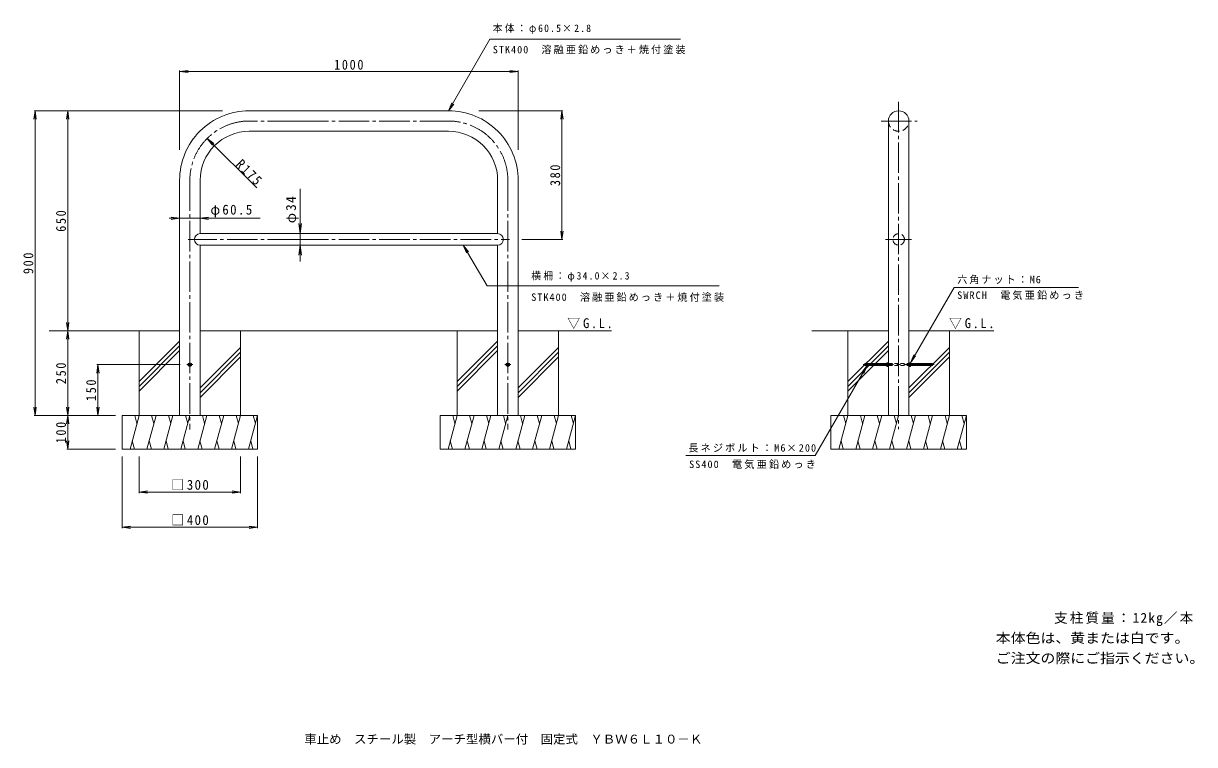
# Model space of a CAD drawing. Units: millimetres, scale not verified. Extents: x -1680 to 1780, y -1349 to 782.
import ezdxf
from ezdxf.enums import TextEntityAlignment as Align

# ---------------------------------------------------------------- set-up
doc = ezdxf.new("R2010")
doc.units = ezdxf.units.MM
doc.header["$LTSCALE"] = 10
for name, pattern in [('CHAIN2', [12, 9, -1, 1, -1]), ('DASHED1', [1.8, 1.2, -0.6]), ('DASHED2', [3, 2, -1])]:
    doc.linetypes.add(name, pattern=pattern)
for name, color, linetype, lineweight in [('C-0', 7, 'CHAIN2', 9), ('C-2', 3, 'Continuous', 9), ('C-4', 7, 'Continuous', 9), ('C-5', 7, 'Continuous', 9), ('C-6', 6, 'Continuous', 5), ('C-E', 6, 'Continuous', 5)]:
    doc.layers.add(name, color=color, linetype=linetype, lineweight=lineweight)
doc.layers.add('F-5', color=2, linetype='Continuous')
doc.layers.add('F-F', color=2, linetype='Continuous')
doc.styles.add('ＭＳ ゴシック', font='')
doc.styles.get('ＭＳ ゴシック').set_extended_font_data('MS Gothic')

msp = doc.modelspace()

# ---------------------------------------------------------------- linework, layer by layer
at = {"layer": 'C-0'}
for p, q in [((905.67, 549.73), (905.67, -417.54)), ((-868.73, 493.22), (-1013.48, 493.22)), ((-868.73, 493.22), (-423.98, 493.22)), ((853.78, 493.21), (960.81, 493.21)), ((-1188.48, 318.22), (-1188.48, -418.43)), ((-248.98, 318.22), (-248.98, -418.43)), ((-868.73, 143.47), (-1193.66, 143.47)), ((-868.73, 143.47), (-243.8, 143.47)), ((866.89, 143.46), (944.01, 143.46))]:
    msp.add_line(p, q, dxfattribs=at)
for centre, start, end in [((-1013.48, 318.22), 89.99976, 180), ((-423.98, 318.22), 0, 90.00024)]:
    msp.add_arc(centre, 175, start, end, dxfattribs=at)
at = {"layer": 'C-2'}
for p, q in [((-868.73, 523.47), (-1013.48, 523.47)), ((-868.73, 523.47), (-423.98, 523.47)), ((875.42, 493.21), (875.42, -103.92)), ((935.92, 493.21), (935.92, -103.92)), ((-868.73, 462.97), (-1013.48, 462.97)), ((-868.73, 462.97), (-423.98, 462.97)), ((-1158.23, 318.22), (-1158.23, 160.47)), ((-279.23, 318.22), (-279.23, 160.47)), ((-868.73, 160.47), (-1158.23, 160.47)), ((-868.73, 160.47), (-279.23, 160.47)), ((-868.73, 126.47), (-1158.23, 126.47)), ((-1158.23, 126.47), (-1158.23, -126.53)), ((-868.73, 126.47), (-279.23, 126.47)), ((-279.23, 126.47), (-279.23, -126.53)), ((-1158.23, -126.53), (-1158.23, -376.53)), ((-279.23, -126.53), (-279.23, -376.53)), ((875.42, -376.53), (875.42, -103.92)), ((935.92, -376.53), (935.92, -103.92)), ((-1188.46, -232.28), (-1193.46, -229.39)), ((-1188.46, -220.78), (-1183.46, -223.66)), ((-1188.46, -232.28), (-1183.46, -229.39)), ((-1183.46, -223.66), (-1183.46, -229.39)), ((-249, -220.78), (-254, -223.66)), ((-254, -223.66), (-254, -229.39)), ((-249, -232.28), (-254, -229.39)), ((-249, -232.28), (-244, -229.39)), ((805.67, -224.07), (806.21, -223.53)), ((870.42, -228.98), (805.67, -228.98)), ((805.67, -228.98), (806.21, -229.53)), ((870.42, -223.53), (806.21, -223.53)), ((806.21, -223.53), (806.21, -229.53)), ((870.42, -229.53), (806.21, -229.53)), ((870.42, -222.22), (870.42, -230.83)), ((870.91, -220.78), (875.42, -220.78)), ((870.91, -223.66), (875.42, -223.66)), ((870.91, -229.39), (875.42, -229.39)), ((870.91, -232.28), (875.42, -232.28)), ((940.43, -220.78), (935.92, -220.78)), ((940.43, -223.66), (935.92, -223.66)), ((940.43, -229.39), (935.92, -229.39)), ((940.43, -232.28), (935.92, -232.28)), ((940.92, -222.22), (940.92, -230.83)), ((940.92, -223.53), (1005.13, -223.53)), ((940.92, -228.98), (1005.67, -228.98)), ((940.92, -229.53), (1005.13, -229.53)), ((1005.67, -224.07), (1005.13, -223.53)), ((1005.13, -223.53), (1005.13, -229.53)), ((1005.67, -228.98), (1005.13, -229.53))]:
    msp.add_line(p, q, dxfattribs=at)
at = {"layer": 'C-2', "color": 7, "linetype": 'CHAIN2'}
for p, q in [((-1197.48, -226.53), (-1179.81, -226.53)), ((-239.98, -226.53), (-257.65, -226.53)), ((800.67, -226.53), (1010.67, -226.53))]:
    msp.add_line(p, q, dxfattribs=at)
at = {"layer": 'C-2', "linetype": 'DASHED1'}
for p, q in [((875.42, -223.53), (935.92, -223.53)), ((875.42, -229.53), (935.92, -229.53))]:
    msp.add_line(p, q, dxfattribs=at)
at = {"layer": 'C-2'}
for points in [[(-1218.73, 318.22), (-1218.73, -126.53), (-1218.73, -376.53)], [(-218.73, 318.22), (-218.73, -126.53), (-218.73, -376.53)], [(-1188.46, -220.78), (-1193.46, -223.66), (-1193.46, -229.39)], [(-249, -220.78), (-244, -223.66), (-244, -229.39)], [(870.42, -224.07), (805.67, -224.07), (805.67, -228.98)], [(940.92, -224.07), (1005.67, -224.07), (1005.67, -228.98)]]:
    msp.add_lwpolyline(points, dxfattribs=at)
at = {"layer": 'C-2', "linetype": 'DASHED2'}
msp.add_circle((905.67, 143.46), 17, dxfattribs=at)
at = {"layer": 'C-2'}
for centre, radius in [((-1188.46, -226.53), 5), ((-1188.46, -226.53), 3), ((-249, -226.53), 5), ((-249, -226.53), 3)]:
    msp.add_circle(centre, radius, dxfattribs=at)
for centre, radius, start, end in [((-1013.48, 318.22), 205.25, 89.99977, 180), ((-423.98, 318.22), 205.25, 0, 90.00023), ((905.67, 493.21), 30.25, 0, 180), ((-1013.48, 318.22), 144.75, 89.9998, 180), ((-423.98, 318.22), 144.75, 0, 90.0002), ((-1158.23, 143.47), 17, 90, 270), ((-279.23, 143.47), 17, 270, 90), ((872.79, -222.22), 2.37, 142.44278, 217.55722), ((879.02, -226.53), 8.6, 160.548, 199.452), ((872.79, -230.83), 2.37, 142.44278, 217.55722), ((938.55, -222.22), 2.37, 322.44278, 37.55722), ((932.32, -226.53), 8.6, 340.548, 19.452), ((938.55, -230.83), 2.37, 322.44278, 37.55722)]:
    msp.add_arc(centre, radius, start, end, dxfattribs=at)
at = {"layer": 'C-2', "linetype": 'DASHED2'}
msp.add_arc((905.67, 493.21), 30.25, 180.00047, 0.00047, dxfattribs=at)
at = {"layer": 'C-4'}
for p, q in [((-1218.73, 639.73), (-1193.94, 642.99)), ((-1218.73, 642.73), (-1218.73, 408.14)), ((-1218.73, 639.73), (-218.73, 639.73)), ((-1218.73, 639.73), (-1193.94, 636.46)), ((-218.73, 639.73), (-243.51, 642.99)), ((-218.73, 639.73), (-243.51, 636.46)), ((-218.73, 642.73), (-218.73, 408.14)), ((-1645.84, 523.47), (-1649.1, 498.69)), ((-1648.84, 523.47), (-1091.78, 523.47)), ((-1645.84, 523.47), (-1645.84, -376.53)), ((-1645.84, 523.47), (-1642.57, 498.69)), ((-1549.34, 523.47), (-1552.6, 498.69)), ((-1549.34, 523.47), (-1549.34, -126.53)), ((-1549.34, 523.47), (-1546.08, 498.69)), ((-86.17, 523.47), (-334.92, 523.47)), ((-89.17, 523.47), (-92.44, 498.69)), ((-89.17, 143.47), (-89.17, 523.47)), ((-89.17, 523.47), (-85.91, 498.69)), ((-1137.18, 442.01), (-1121.96, 422.17)), ((-862.27, 293.05), (-862.27, 78.42)), ((-1218.73, 205.83), (-1243.51, 209.09)), ((-1158.23, 205.83), (-1133.44, 209.09)), ((-981.12, 205.83), (-1249.19, 205.83)), ((-1218.73, 205.83), (-1243.51, 202.57)), ((-1218.73, 205.83), (-1218.73, 204.03)), ((-1158.23, 205.83), (-1158.23, 204.03)), ((-1158.23, 205.83), (-1133.44, 202.57)), ((-862.27, 160.47), (-866.19, 190.22)), ((-862.27, 160.47), (-858.36, 190.22)), ((-862.27, 160.47), (-859.27, 160.47)), ((-86.17, 143.47), (-207.36, 143.47)), ((-89.17, 143.47), (-92.44, 168.26)), ((-89.17, 143.47), (-85.91, 168.26)), ((-862.27, 126.47), (-866.19, 96.73)), ((-862.27, 126.47), (-859.27, 126.47)), ((-862.27, 126.47), (-858.36, 96.73)), ((-1549.34, -126.53), (-1552.6, -101.74)), ((-1549.34, -126.53), (-1546.08, -101.74)), ((-1549.34, -126.53), (-1552.6, -151.31)), ((-1549.34, -126.53), (-1549.34, -376.53)), ((-1549.34, -126.53), (-1546.08, -151.31)), ((-1460.23, -226.53), (-1463.49, -251.31)), ((-1463.23, -226.53), (-1217.48, -226.53)), ((-1460.23, -376.53), (-1460.23, -226.53)), ((-1460.23, -226.53), (-1456.96, -251.31)), ((-1645.84, -376.53), (-1649.1, -351.74)), ((-1648.84, -376.53), (-1408.48, -376.53)), ((-1645.84, -376.53), (-1642.57, -351.74)), ((-1549.34, -376.53), (-1552.6, -351.74)), ((-1549.34, -376.53), (-1552.6, -401.31)), ((-1549.34, -376.53), (-1546.08, -351.74)), ((-1549.34, -376.53), (-1549.34, -476.53)), ((-1549.34, -376.53), (-1546.08, -401.31)), ((-1460.23, -376.53), (-1463.49, -351.74)), ((-1460.23, -376.53), (-1456.96, -351.74)), ((-1549.34, -476.53), (-1552.6, -451.74)), ((-1552.34, -476.53), (-1408.48, -476.53)), ((-1549.34, -476.53), (-1546.08, -451.74)), ((-1388.48, -710.13), (-1388.48, -498.03)), ((-1338.48, -606.02), (-1338.48, -498.03)), ((-1038.48, -606.02), (-1038.48, -498.03)), ((-988.48, -710.13), (-988.48, -498.03)), ((-1338.48, -603.02), (-1313.69, -599.76)), ((-1338.48, -603.02), (-1038.48, -603.02)), ((-1338.48, -603.02), (-1313.69, -606.28)), ((-1038.48, -603.02), (-1063.26, -599.76)), ((-1038.48, -603.02), (-1063.26, -606.28)), ((-1388.48, -707.13), (-1363.69, -703.87)), ((-1388.48, -707.13), (-988.48, -707.13)), ((-1388.48, -707.13), (-1363.69, -710.39)), ((-988.48, -707.13), (-1013.26, -703.87)), ((-988.48, -707.13), (-1013.26, -710.39))]:
    msp.add_line(p, q, dxfattribs=at)
msp.add_lwpolyline([(-990.73, 295.46), (-1137.18, 442.01), (-1117.35, 426.79)], dxfattribs=at)
at = {"layer": 'C-5'}
for p, q in [((-423.98, 523.47), (-301.79, 735.11)), ((-301.79, 735.11), (261.58, 735.12)), ((-423.98, 523.47), (-414.41, 546.57)), ((-423.98, 523.47), (-408.76, 543.31)), ((-380.6, 126.47), (-371.03, 103.37)), ((-380.6, 126.47), (-365.38, 106.64)), ((-380.6, 126.47), (-310.52, 5.86)), ((375.24, 5.86), (-310.52, 5.86)), ((940.43, -220.78), (1069.94, 1.39)), ((1069.94, 1.39), (1437.11, 1.39)), ((940.43, -220.78), (950.1, -197.72)), ((940.43, -220.78), (955.73, -201.01)), ((812.25, -229.53), (659, -494.9)), ((812.25, -229.53), (797.03, -249.36)), ((812.25, -229.53), (802.68, -252.62)), ((277.12, -494.9), (659, -494.9))]:
    msp.add_line(p, q, dxfattribs=at)
at = {"layer": 'C-6'}
for p, q in [((-1218.73, -126.53), (-1604.35, -126.53)), ((-1158.23, -126.53), (-279.23, -126.53)), ((-218.73, -126.53), (57.69, -126.53))]:
    msp.add_line(p, q, dxfattribs=at)
at = {"layer": 'C-E'}
for p, q in [((-1338.48, -376.53), (-1338.48, -126.53)), ((-1038.48, -376.53), (-1038.48, -126.53)), ((-398.98, -376.53), (-398.98, -126.53)), ((-98.98, -376.53), (-98.98, -126.53)), ((648.98, -126.53), (875.42, -126.53)), ((755.67, -376.53), (755.67, -126.53)), ((935.92, -126.53), (1186.91, -126.53)), ((1055.67, -376.53), (1055.67, -126.53)), ((-1218.73, -156.97), (-1338.48, -276.72)), ((-1218.73, -171.11), (-1338.48, -290.86)), ((-279.23, -156.97), (-398.98, -276.72)), ((-279.23, -171.11), (-398.98, -290.86)), ((875.42, -156.97), (755.67, -276.72)), ((875.42, -171.11), (755.67, -290.86)), ((-1218.73, -185.25), (-1338.48, -305)), ((-1038.48, -175.6), (-1158.23, -295.35)), ((-1038.48, -189.74), (-1158.23, -309.49)), ((-1038.48, -203.88), (-1158.23, -323.63)), ((-279.23, -185.25), (-398.98, -305)), ((-98.98, -175.6), (-218.73, -295.35)), ((-98.98, -189.74), (-218.73, -309.49)), ((-98.98, -203.88), (-218.73, -323.63)), ((875.42, -185.25), (755.67, -305)), ((1055.67, -175.6), (935.92, -295.35)), ((1055.67, -189.74), (935.92, -309.49)), ((1055.67, -203.88), (935.92, -323.63)), ((-1388.48, -376.53), (-988.48, -376.53)), ((-1388.48, -476.53), (-1388.48, -376.53)), ((-1338.48, -376.53), (-1365.27, -476.53)), ((-1351.53, -376.53), (-1345, -400.88)), ((-1288.48, -376.53), (-1315.27, -476.53)), ((-1301.53, -376.53), (-1295, -400.88)), ((-1238.48, -376.53), (-1265.27, -476.53)), ((-1251.53, -376.53), (-1245, -400.88)), ((-1188.48, -376.53), (-1215.27, -476.53)), ((-1201.53, -376.53), (-1195, -400.88)), ((-1138.48, -376.53), (-1165.27, -476.53)), ((-1151.53, -376.53), (-1145, -400.88)), ((-1088.48, -376.53), (-1115.27, -476.53)), ((-1101.53, -376.53), (-1095, -400.88)), ((-1038.48, -376.53), (-1065.27, -476.53)), ((-1051.53, -376.53), (-1045, -400.88)), ((-988.48, -376.53), (-1015.27, -476.53)), ((-1001.53, -376.53), (-995, -400.88)), ((-988.48, -476.53), (-988.48, -376.53)), ((-448.98, -476.53), (-448.98, -376.53)), ((-48.98, -376.53), (-448.98, -376.53)), ((-398.98, -376.53), (-425.77, -476.53)), ((-412.03, -376.53), (-405.5, -400.88)), ((-348.98, -376.53), (-375.77, -476.53)), ((-362.03, -376.53), (-355.5, -400.88)), ((-298.98, -376.53), (-325.77, -476.53)), ((-312.03, -376.53), (-305.5, -400.88)), ((-248.98, -376.53), (-275.77, -476.53)), ((-262.03, -376.53), (-255.5, -400.88)), ((-198.98, -376.53), (-225.77, -476.53)), ((-212.03, -376.53), (-205.5, -400.88)), ((-148.98, -376.53), (-175.77, -476.53)), ((-162.03, -376.53), (-155.5, -400.88)), ((-98.98, -376.53), (-125.77, -476.53)), ((-112.03, -376.53), (-105.5, -400.88)), ((-48.98, -376.53), (-75.77, -476.53)), ((-62.03, -376.53), (-55.5, -400.88)), ((-48.98, -476.53), (-48.98, -376.53)), ((705.67, -476.53), (705.67, -376.53)), ((705.67, -376.53), (1105.67, -376.53)), ((755.67, -376.53), (728.88, -476.53)), ((742.62, -376.53), (749.15, -400.88)), ((805.67, -376.53), (778.88, -476.53)), ((792.62, -376.53), (799.15, -400.88)), ((828.88, -476.53), (855.67, -376.53)), ((849.15, -400.88), (842.62, -376.53)), ((878.88, -476.53), (905.67, -376.53)), ((899.15, -400.88), (892.62, -376.53)), ((928.88, -476.53), (955.67, -376.53)), ((949.15, -400.88), (942.62, -376.53)), ((1005.67, -376.53), (978.88, -476.53)), ((992.62, -376.53), (999.15, -400.88)), ((1055.67, -376.53), (1028.88, -476.53)), ((1042.62, -376.53), (1049.15, -400.88)), ((1105.67, -376.53), (1078.88, -476.53)), ((1092.62, -376.53), (1099.15, -400.88)), ((1105.67, -476.53), (1105.67, -376.53)), ((-1388.48, -476.53), (-988.48, -476.53)), ((-1352.22, -476.53), (-1358.75, -452.18)), ((-1302.22, -476.53), (-1308.75, -452.18)), ((-1252.22, -476.53), (-1258.75, -452.18)), ((-1202.22, -476.53), (-1208.75, -452.18)), ((-1152.22, -476.53), (-1158.75, -452.18)), ((-1102.22, -476.53), (-1108.75, -452.18)), ((-1052.22, -476.53), (-1058.75, -452.18)), ((-1002.22, -476.53), (-1008.75, -452.18)), ((-48.98, -476.53), (-448.98, -476.53)), ((-412.72, -476.53), (-419.25, -452.18)), ((-362.72, -476.53), (-369.25, -452.18)), ((-312.72, -476.53), (-319.25, -452.18)), ((-262.72, -476.53), (-269.25, -452.18)), ((-212.72, -476.53), (-219.25, -452.18)), ((-162.72, -476.53), (-169.25, -452.18)), ((-112.72, -476.53), (-119.25, -452.18)), ((-62.72, -476.53), (-69.25, -452.18)), ((705.67, -476.53), (1105.67, -476.53)), ((741.93, -476.53), (735.4, -452.18)), ((791.93, -476.53), (785.4, -452.18)), ((841.93, -476.53), (835.4, -452.18)), ((891.93, -476.53), (885.4, -452.18)), ((941.93, -476.53), (935.4, -452.18)), ((991.93, -476.53), (985.4, -452.18)), ((1041.93, -476.53), (1035.4, -452.18)), ((1091.93, -476.53), (1085.4, -452.18))]:
    msp.add_line(p, q, dxfattribs=at)

# ---------------------------------------------------------------- texts
at = {"layer": 'C-4', "color": 2, "char_height": 29.33, "attachment_point": 7, "style": 'ＭＳ ゴシック'}
for s, insert in [('\\T1.28;\\W0.9;1000', (-762.48, 644.73)), ('\\T1.22;\\W0.95;φ60.5', (-1127.77, 208.83)), ('\\T1.21;\\W0.95;□300', (-1243.48, -597.02)), ('\\T1.21;\\W0.95;□400', (-1243.48, -701.13))]:
    msp.add_mtext(s, dxfattribs=dict(at, insert=insert))
for s, insert, rotation in [('\\T1.28;\\W0.9;R175', (-1055.41, 362.25), 315), ('\\T1.27;\\W0.9;380', (-94.17, 300.97), 90), ('\\T1.19;φ34', (-867.27, 191.26), 90), ('\\T1.27;\\W0.9;650', (-1554.34, 165.97), 90), ('\\T1.27;\\W0.9;900', (-1650.84, 40.97), 90), ('\\T1.27;\\W0.9;250', (-1554.34, -284.03), 90), ('\\T1.27;\\W0.9;150', (-1465.23, -334.03), 90), ('\\T1.27;\\W0.9;100', (-1554.34, -459.03), 90)]:
    msp.add_mtext(s, dxfattribs=dict(at, insert=insert, rotation=rotation))
at = {"layer": 'C-5', "char_height": 21.99, "attachment_point": 7, "style": 'ＭＳ ゴシック'}
for s, insert in [('\\T1.25;\\W0.95;本体：φ60.5×2.8', (-293.42, 750.51)), ('\\T1.2;STK400\u3000溶融亜鉛めっき＋焼付塗装', (-293.42, 690.77)), ('\\T1.25;\\W0.95;横柵：φ34.0×2.3', (-179.76, 19.01)), ('\\T1.19;六角ナット：M6', (1078.73, 11.26)), ('\\T1.2;STK400\u3000溶融亜鉛めっき＋焼付塗装', (-179.76, -40.74)), ('\\T1.21;SWRCH\u3000電気亜鉛めっき', (1078.73, -35.07)), ('\\T1.21;長ネジボルト：M6×200', (284.14, -486.15)), ('\\T1.21;SS400\u3000電気亜鉛めっき', (286.64, -534.75))]:
    msp.add_mtext(s, dxfattribs=dict(at, insert=insert))
at = {"layer": 'C-5', "color": 2, "char_height": 29.33, "attachment_point": 7, "style": 'ＭＳ ゴシック'}
for insert in [(-73.37, -121.3), (1054.41, -121.3)]:
    msp.add_mtext('\\T1.22;\\W0.95;▽G.L.', dxfattribs=dict(at, insert=insert))
at = {"layer": 'F-5', "style": 'ＭＳ ゴシック', "width": 1.1}
for s, p in [('本体色は、黄または白です。', (1192.64, -1057.84)), ('ご注文の際にご指示ください。', (1192.64, -1117.31))]:
    msp.add_text(s, height=29.33, dxfattribs=at).set_placement(p, align=Align.BOTTOM_LEFT)
at = {"layer": 'F-5', "insert": (1364.84, -999.01), "char_height": 29.33, "attachment_point": 7, "style": 'ＭＳ ゴシック'}
msp.add_mtext('\\T1.16;支柱質量：12kg／本', dxfattribs=at)
at = {"layer": 'F-F', "style": 'ＭＳ ゴシック', "width": 1.05}
msp.add_text('車止め\u3000スチール製\u3000アーチ型横バー付\u3000固定式\u3000ＹＢＷ６Ｌ１０－Ｋ', height=25.66, dxfattribs=at).set_placement((-850.5, -1353.94), align=Align.BOTTOM_LEFT)

doc.saveas('drawing.dxf')
